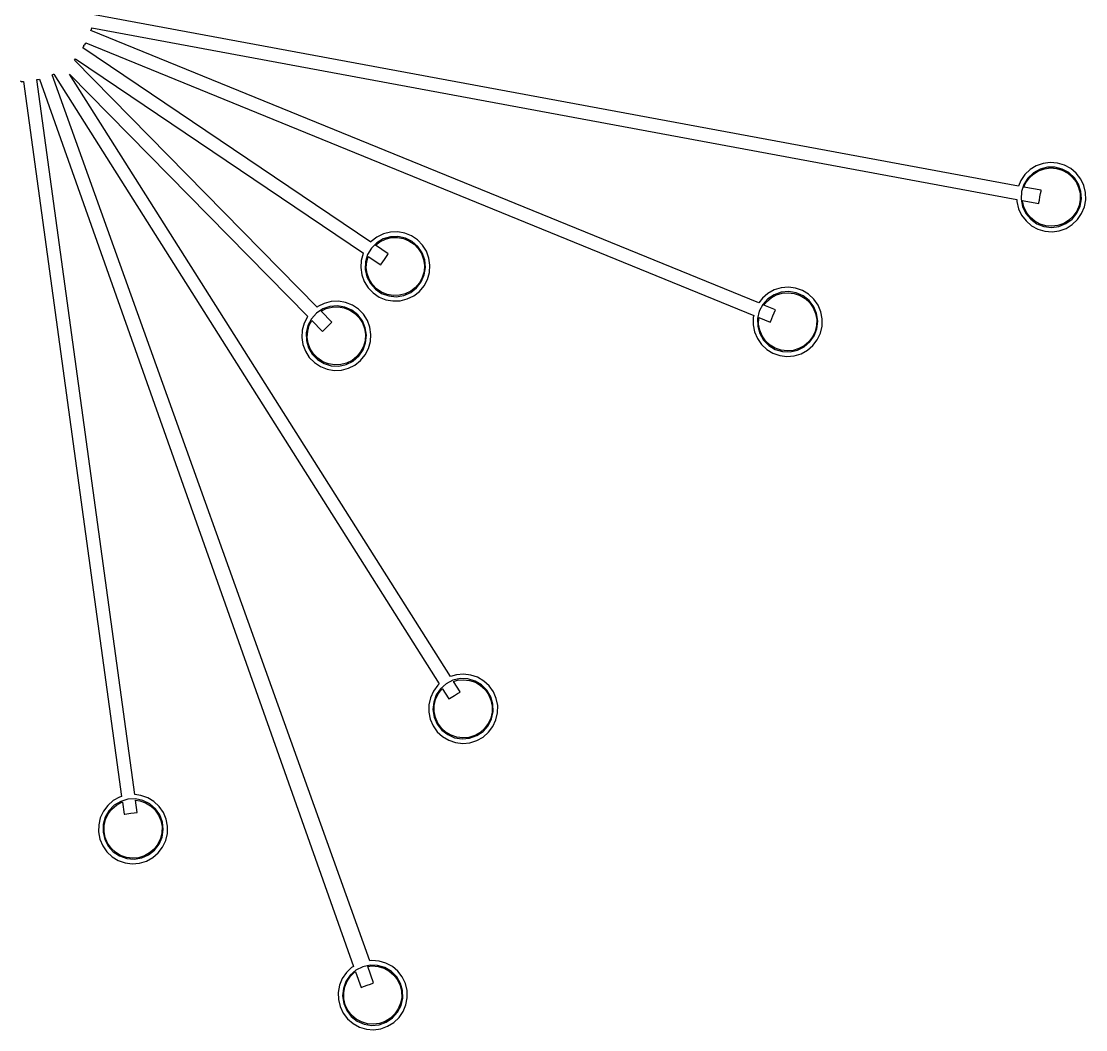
# Model space of a CAD drawing. Header units: millimetres. Extents: x 112 to 8820, y -2365 to 5002.
# Drawn here: x 585.4 to 1016, y -1901.8 to -1494.1 of the extents above; entities that cross this region are included whole.
import ezdxf

# ---------------------------------------------------------------- set-up
doc = ezdxf.new("R2010")
doc.units = ezdxf.units.MM

# ---------------------------------------------------------------- blocks, each defined once
blk = doc.blocks.new('2097-30_PL')
for p, q in [((40.446, -7.062), (3.069, -0.134)), ((2.923, -0.772), (2.926, -0.764)), ((29.939, -11.787), (2.923, -0.772)), ((2.926, -0.764), (2.932, -0.749)), ((2.932, -0.749), (2.949, -0.737)), ((2.949, -0.737), (2.952, -0.721)), ((2.952, -0.721), (2.961, -0.673)), ((2.961, -0.673), (2.963, -0.664)), ((2.963, -0.664), (40.378, -7.598)), ((2.698, -1.324), (2.716, -1.279)), ((2.716, -1.279), (2.719, -1.272)), ((2.719, -1.272), (29.74, -12.29)), ((2.6, -1.468), (2.632, -1.421)), ((14.247, -9.325), (2.6, -1.468)), ((2.632, -1.421), (2.641, -1.407)), ((2.634, -1.366), (2.692, -1.34)), ((2.641, -1.407), (2.634, -1.366)), ((2.692, -1.34), (2.698, -1.324)), ((2.264, -1.966), (2.265, -1.964)), ((12.078, -11.954), (2.264, -1.966)), ((2.265, -1.964), (2.298, -1.916)), ((2.298, -1.916), (13.947, -9.774)), ((1.359, -2.565), (1.372, -2.558)), ((14.205, -38.379), (1.359, -2.565)), ((1.372, -2.558), (1.389, -2.547)), ((1.389, -2.547), (1.411, -2.539)), ((1.411, -2.539), (1.424, -2.534)), ((1.424, -2.534), (17.019, -27.188)), ((17.473, -26.895), (2.062, -2.532)), ((2.062, -2.532), (11.694, -12.334)), ((0.076, -2.805), (0.127, -2.842)), ((0.127, -2.842), (0.143, -2.839)), ((0.143, -2.839), (0.192, -2.833)), ((0.192, -2.833), (0.2, -2.832)), ((0.2, -2.832), (4.168, -31.741)), ((0.735, -2.758), (0.743, -2.757)), ((4.702, -31.662), (0.735, -2.758)), ((0.743, -2.757), (0.758, -2.755)), ((0.758, -2.755), (0.777, -2.763)), ((0.777, -2.763), (0.793, -2.758)), ((0.793, -2.758), (0.848, -2.738)), ((0.848, -2.738), (13.55, -38.609)), ((40.917, -6.396), (40.704, -6.598)), ((41.166, -6.243), (40.917, -6.396)), ((41.319, -6.376), (41.052, -6.525)), ((41.052, -6.573), (41.262, -6.445)), ((41.442, -6.146), (41.166, -6.243)), ((41.262, -6.445), (41.494, -6.362)), ((41.615, -6.299), (41.319, -6.376)), ((41.733, -6.107), (41.442, -6.146)), ((41.494, -6.362), (41.738, -6.33)), ((41.921, -6.297), (41.615, -6.299)), ((42.024, -6.13), (41.733, -6.107)), ((41.738, -6.33), (41.984, -6.35)), ((42.217, -6.372), (41.921, -6.297)), ((41.984, -6.35), (42.22, -6.42)), ((42.305, -6.214), (42.024, -6.13)), ((42.486, -6.518), (42.217, -6.372)), ((42.22, -6.42), (42.436, -6.537)), ((42.563, -6.353), (42.305, -6.214)), ((42.785, -6.543), (42.563, -6.353)), ((40.538, -6.839), (40.446, -7.062)), ((40.704, -6.598), (40.538, -6.839)), ((40.83, -6.736), (40.667, -6.995)), ((40.734, -6.946), (40.874, -6.743)), ((41.052, -6.525), (40.83, -6.736)), ((40.874, -6.743), (41.052, -6.573)), ((42.436, -6.537), (42.623, -6.697)), ((42.71, -6.726), (42.486, -6.518)), ((42.623, -6.697), (42.773, -6.892)), ((42.875, -6.983), (42.71, -6.726)), ((42.963, -6.776), (42.785, -6.543)), ((43.09, -7.04), (42.963, -6.776)), ((40.574, -7.286), (40.557, -7.591)), ((40.667, -6.995), (40.574, -7.286)), ((40.669, -7.103), (40.734, -6.946)), ((41.364, -7.232), (40.669, -7.103)), ((41.34, -7.365), (41.358, -7.267)), ((41.358, -7.267), (41.364, -7.232)), ((42.773, -6.892), (42.879, -7.114)), ((42.971, -7.274), (42.875, -6.983)), ((42.879, -7.114), (42.937, -7.354)), ((42.992, -7.579), (42.971, -7.274)), ((43.158, -7.325), (43.09, -7.04)), ((40.378, -7.598), (40.381, -7.69)), ((40.381, -7.69), (40.449, -7.975)), ((40.557, -7.591), (40.615, -7.892)), ((40.602, -7.661), (40.601, -7.64)), ((40.601, -7.64), (41.266, -7.763)), ((40.659, -7.901), (40.602, -7.661)), ((41.266, -7.763), (41.272, -7.727)), ((41.272, -7.727), (41.29, -7.63)), ((41.29, -7.63), (41.315, -7.497)), ((41.315, -7.497), (41.34, -7.365)), ((42.943, -7.6), (42.898, -7.842)), ((42.936, -7.879), (42.992, -7.579)), ((42.937, -7.354), (42.943, -7.6)), ((43.112, -7.905), (43.166, -7.617)), ((43.166, -7.617), (43.158, -7.325)), ((40.449, -7.975), (40.575, -8.239)), ((40.615, -7.892), (40.747, -8.168)), ((40.765, -8.123), (40.659, -7.901)), ((40.747, -8.168), (40.943, -8.402)), ((40.915, -8.318), (40.765, -8.123)), ((42.614, -8.394), (42.808, -8.157)), ((42.804, -8.069), (42.665, -8.272)), ((42.898, -7.842), (42.804, -8.069)), ((42.808, -8.157), (42.936, -7.879)), ((42.834, -8.417), (43, -8.176)), ((43, -8.176), (43.112, -7.905)), ((40.575, -8.239), (40.753, -8.472)), ((40.753, -8.472), (40.976, -8.662)), ((41.102, -8.478), (40.915, -8.318)), ((40.943, -8.402), (41.192, -8.581)), ((41.319, -8.596), (41.102, -8.478)), ((41.192, -8.581), (41.477, -8.692)), ((41.555, -8.665), (41.319, -8.596)), ((42.276, -8.57), (42.044, -8.653)), ((42.084, -8.689), (42.367, -8.575)), ((42.486, -8.442), (42.276, -8.57)), ((42.367, -8.575), (42.614, -8.394)), ((42.665, -8.272), (42.486, -8.442)), ((42.622, -8.619), (42.834, -8.417)), ((14.76, -8.994), (14.497, -9.122)), ((15.044, -8.923), (14.76, -8.994)), ((15.337, -8.913), (15.044, -8.923)), ((15.625, -8.963), (15.337, -8.913)), ((15.897, -9.073), (15.625, -8.963)), ((40.976, -8.662), (41.233, -8.802)), ((41.233, -8.802), (41.514, -8.885)), ((41.477, -8.692), (41.78, -8.729)), ((41.514, -8.885), (41.806, -8.908)), ((41.8, -8.685), (41.555, -8.665)), ((41.78, -8.729), (42.084, -8.689)), ((42.044, -8.653), (41.8, -8.685)), ((41.806, -8.908), (42.096, -8.869)), ((42.096, -8.869), (42.372, -8.772)), ((42.372, -8.772), (42.622, -8.619)), ((14.266, -9.302), (14.247, -9.325)), ((14.497, -9.122), (14.266, -9.302)), ((14.485, -9.352), (14.27, -9.569)), ((14.435, -9.452), (14.615, -9.311)), ((14.951, -9.8), (14.435, -9.452)), ((14.748, -9.196), (14.485, -9.352)), ((14.615, -9.311), (14.836, -9.203)), ((15.041, -9.109), (14.748, -9.196)), ((14.836, -9.203), (15.075, -9.144)), ((15.347, -9.099), (15.041, -9.109)), ((15.075, -9.144), (15.321, -9.135)), ((15.321, -9.135), (15.321, -9.135)), ((15.321, -9.135), (15.564, -9.178)), ((15.646, -9.164), (15.347, -9.099)), ((15.564, -9.178), (15.792, -9.27)), ((15.919, -9.302), (15.646, -9.164)), ((15.792, -9.27), (15.996, -9.408)), ((16.14, -9.237), (15.897, -9.073)), ((16.149, -9.504), (15.919, -9.302)), ((15.996, -9.408), (16.167, -9.585)), ((16.343, -9.447), (16.14, -9.237)), ((16.498, -9.696), (16.343, -9.447)), ((13.941, -9.785), (13.86, -10.067)), ((13.947, -9.774), (13.941, -9.785)), ((14.115, -9.833), (14.031, -10.127)), ((14.08, -10.105), (14.138, -9.903)), ((14.27, -9.569), (14.115, -9.833)), ((14.138, -9.903), (14.649, -10.248)), ((14.8, -10.024), (14.931, -9.83)), ((14.931, -9.83), (14.951, -9.8)), ((16.322, -9.756), (16.149, -9.504)), ((16.167, -9.585), (16.298, -9.793)), ((16.298, -9.793), (16.382, -10.025)), ((16.426, -10.043), (16.322, -9.756)), ((16.598, -9.971), (16.498, -9.696)), ((13.86, -10.067), (13.84, -10.359)), ((14.031, -10.127), (14.022, -10.433)), ((14.062, -10.351), (14.08, -10.105)), ((14.649, -10.248), (14.669, -10.218)), ((14.669, -10.218), (14.8, -10.024)), ((16.382, -10.025), (16.416, -10.269)), ((16.416, -10.269), (16.399, -10.514)), ((16.456, -10.348), (16.426, -10.043)), ((16.639, -10.261), (16.598, -9.971)), ((16.619, -10.553), (16.639, -10.261)), ((13.84, -10.359), (13.88, -10.649)), ((13.88, -10.649), (13.98, -10.924)), ((14.022, -10.433), (14.09, -10.731)), ((14.097, -10.595), (14.062, -10.351)), ((14.09, -10.731), (14.23, -11.003)), ((14.181, -10.826), (14.097, -10.595)), ((16.331, -10.751), (16.216, -10.968)), ((16.289, -10.931), (16.41, -10.65)), ((16.399, -10.514), (16.331, -10.751)), ((16.41, -10.65), (16.456, -10.348)), ((16.538, -10.834), (16.619, -10.553)), ((13.98, -10.924), (14.136, -11.172)), ((14.136, -11.172), (14.339, -11.383)), ((14.311, -11.035), (14.181, -10.826)), ((14.23, -11.003), (14.433, -11.232)), ((14.482, -11.212), (14.311, -11.035)), ((15.861, -11.362), (16.102, -11.174)), ((16.057, -11.157), (15.863, -11.308)), ((16.216, -10.968), (16.057, -11.157)), ((16.102, -11.174), (16.289, -10.931)), ((16.212, -11.317), (16.4, -11.093)), ((16.4, -11.093), (16.538, -10.834)), ((30.847, -11.173), (30.567, -11.257)), ((31.139, -11.148), (30.847, -11.173)), ((31.429, -11.185), (31.139, -11.148)), ((31.706, -11.281), (31.429, -11.185)), ((14.339, -11.383), (14.582, -11.546)), ((14.433, -11.232), (14.686, -11.403)), ((14.686, -11.35), (14.482, -11.212)), ((14.582, -11.546), (14.853, -11.656)), ((14.915, -11.442), (14.686, -11.35)), ((14.686, -11.403), (14.975, -11.505)), ((15.157, -11.485), (14.915, -11.442)), ((14.975, -11.505), (15.279, -11.533)), ((15.403, -11.476), (15.157, -11.485)), ((15.279, -11.533), (15.581, -11.484)), ((15.642, -11.416), (15.403, -11.476)), ((15.581, -11.484), (15.861, -11.362)), ((15.863, -11.308), (15.642, -11.416)), ((15.718, -11.626), (15.981, -11.498)), ((15.981, -11.498), (16.212, -11.317)), ((30.088, -11.59), (29.939, -11.787)), ((30.31, -11.399), (30.088, -11.59)), ((30.307, -11.624), (30.103, -11.851)), ((30.251, -11.743), (30.437, -11.582)), ((30.562, -11.455), (30.307, -11.624)), ((30.567, -11.257), (30.31, -11.399)), ((30.437, -11.582), (30.653, -11.463)), ((30.851, -11.354), (30.562, -11.455)), ((30.653, -11.463), (30.889, -11.392)), ((31.156, -11.328), (30.851, -11.354)), ((30.889, -11.392), (31.134, -11.371)), ((31.134, -11.371), (31.378, -11.402)), ((31.457, -11.379), (31.156, -11.328)), ((31.378, -11.402), (31.611, -11.483)), ((31.737, -11.503), (31.457, -11.379)), ((31.611, -11.483), (31.821, -11.61)), ((31.956, -11.433), (31.706, -11.281)), ((31.977, -11.693), (31.737, -11.503)), ((31.821, -11.61), (32.001, -11.779)), ((32.17, -11.633), (31.956, -11.433)), ((12.306, -12.028), (12.052, -12.198)), ((12.102, -11.935), (12.078, -11.954)), ((12.364, -11.805), (12.102, -11.935)), ((12.237, -12.116), (12.442, -12.014)), ((12.595, -11.927), (12.306, -12.028)), ((12.647, -11.731), (12.364, -11.805)), ((12.442, -12.014), (12.68, -11.952)), ((12.9, -11.901), (12.595, -11.927)), ((12.94, -11.719), (12.647, -11.731)), ((12.68, -11.952), (12.926, -11.941)), ((13.201, -11.951), (12.9, -11.901)), ((12.926, -11.941), (13.169, -11.982)), ((13.228, -11.767), (12.94, -11.719)), ((13.169, -11.982), (13.169, -11.982)), ((13.169, -11.982), (13.398, -12.072)), ((13.481, -12.075), (13.201, -11.951)), ((13.501, -11.874), (13.228, -11.767)), ((13.745, -12.036), (13.501, -11.874)), ((13.95, -12.245), (13.745, -12.036)), ((14.853, -11.656), (15.142, -11.707)), ((15.142, -11.707), (15.434, -11.697)), ((15.434, -11.697), (15.718, -11.626)), ((30.103, -11.851), (29.961, -12.122)), ((30.151, -11.874), (30.251, -11.743)), ((30.612, -12.062), (30.151, -11.874)), ((32.162, -11.937), (31.977, -11.693)), ((32.001, -11.779), (32.142, -11.981)), ((32.142, -11.981), (32.237, -12.208)), ((32.28, -12.219), (32.162, -11.937)), ((32.337, -11.873), (32.17, -11.633)), ((32.45, -12.143), (32.337, -11.873)), ((11.686, -12.344), (11.551, -12.603)), ((11.694, -12.334), (11.686, -12.344)), ((11.847, -12.425), (11.706, -12.697)), ((12.052, -12.198), (11.847, -12.425)), ((12.673, -12.559), (12.237, -12.116)), ((13.398, -12.072), (13.603, -12.208)), ((13.721, -12.265), (13.481, -12.075)), ((13.603, -12.208), (13.776, -12.384)), ((13.906, -12.508), (13.721, -12.265)), ((13.776, -12.384), (13.908, -12.591)), ((14.108, -12.492), (13.95, -12.245)), ((13.95, -12.245), (13.95, -12.245)), ((29.72, -12.373), (29.714, -12.666)), ((29.74, -12.29), (29.72, -12.373)), ((29.961, -12.122), (29.891, -12.42)), ((29.891, -12.42), (29.898, -12.726)), ((29.936, -12.647), (29.941, -12.401)), ((29.941, -12.401), (29.948, -12.374)), ((29.948, -12.374), (30.408, -12.562)), ((30.422, -12.529), (30.51, -12.312)), ((30.51, -12.312), (30.561, -12.187)), ((30.561, -12.187), (30.598, -12.096)), ((30.598, -12.096), (30.612, -12.062)), ((32.237, -12.208), (32.283, -12.45)), ((32.283, -12.45), (32.278, -12.696)), ((32.325, -12.522), (32.28, -12.219)), ((32.505, -12.431), (32.45, -12.143)), ((32.499, -12.724), (32.505, -12.431)), ((11.473, -12.886), (11.455, -13.178)), ((11.551, -12.603), (11.473, -12.886)), ((11.706, -12.697), (11.637, -12.995)), ((11.693, -12.922), (11.758, -12.685)), ((11.758, -12.685), (11.856, -12.498)), ((11.856, -12.498), (12.288, -12.938)), ((12.288, -12.938), (12.314, -12.913)), ((12.314, -12.913), (12.481, -12.749)), ((12.481, -12.749), (12.577, -12.654)), ((12.577, -12.654), (12.648, -12.585)), ((12.648, -12.585), (12.673, -12.559)), ((14.025, -12.79), (13.906, -12.508)), ((13.908, -12.591), (13.994, -12.822)), ((13.994, -12.822), (14.031, -13.065)), ((14.071, -13.092), (14.025, -12.79)), ((14.21, -12.766), (14.108, -12.492)), ((14.253, -13.056), (14.21, -12.766)), ((29.714, -12.666), (29.769, -12.954)), ((29.898, -12.726), (29.98, -13.021)), ((29.982, -12.889), (29.936, -12.647)), ((30.078, -13.116), (29.982, -12.889)), ((30.408, -12.562), (30.422, -12.529)), ((32.187, -13.112), (32.293, -12.826)), ((32.278, -12.696), (32.222, -12.935)), ((32.293, -12.826), (32.325, -12.522)), ((32.433, -13.009), (32.499, -12.724)), ((11.455, -13.178), (11.498, -13.467)), ((11.637, -12.995), (11.644, -13.3)), ((11.644, -13.3), (11.727, -13.595)), ((11.678, -13.168), (11.693, -12.922)), ((11.714, -13.412), (11.678, -13.168)), ((14.016, -13.311), (13.95, -13.548)), ((14.031, -13.065), (14.016, -13.311)), ((14.039, -13.397), (14.071, -13.092)), ((14.236, -13.348), (14.253, -13.056)), ((29.769, -12.954), (29.883, -13.224)), ((29.883, -13.224), (30.05, -13.464)), ((29.98, -13.021), (30.133, -13.285)), ((30.218, -13.318), (30.078, -13.116)), ((30.133, -13.285), (30.347, -13.504)), ((30.398, -13.487), (30.218, -13.318)), ((32.117, -13.158), (31.968, -13.354)), ((32.012, -13.364), (32.187, -13.112)), ((32.222, -12.935), (32.117, -13.158)), ((32.131, -13.507), (32.308, -13.274)), ((32.308, -13.274), (32.433, -13.009)), ((11.498, -13.467), (11.601, -13.742)), ((11.601, -13.742), (11.758, -13.989)), ((11.8, -13.642), (11.714, -13.412)), ((11.727, -13.595), (11.88, -13.86)), ((11.932, -13.85), (11.8, -13.642)), ((13.836, -13.767), (13.68, -13.957)), ((13.759, -13.935), (13.933, -13.684)), ((13.95, -13.548), (13.836, -13.767)), ((13.933, -13.684), (14.039, -13.397)), ((14.022, -13.89), (14.157, -13.63)), ((14.157, -13.63), (14.236, -13.348)), ((30.05, -13.464), (30.263, -13.664)), ((30.263, -13.664), (30.514, -13.816)), ((30.347, -13.504), (30.609, -13.662)), ((30.609, -13.614), (30.398, -13.487)), ((30.841, -13.695), (30.609, -13.614)), ((30.609, -13.662), (30.902, -13.751)), ((31.085, -13.726), (30.841, -13.695)), ((30.902, -13.751), (31.207, -13.763)), ((31.331, -13.705), (31.085, -13.726)), ((31.207, -13.763), (31.507, -13.7)), ((31.566, -13.634), (31.331, -13.705)), ((31.507, -13.7), (31.781, -13.564)), ((31.782, -13.515), (31.566, -13.634)), ((31.653, -13.84), (31.909, -13.698)), ((31.781, -13.564), (32.012, -13.364)), ((31.968, -13.354), (31.782, -13.515)), ((31.909, -13.698), (32.131, -13.507)), ((11.758, -13.989), (11.963, -14.197)), ((11.88, -13.86), (12.094, -14.078)), ((12.105, -14.025), (11.932, -13.85)), ((11.963, -14.197), (12.207, -14.359)), ((12.094, -14.078), (12.356, -14.236)), ((12.31, -14.161), (12.105, -14.025)), ((12.539, -14.252), (12.31, -14.161)), ((13.254, -14.272), (13.528, -14.135)), ((13.487, -14.11), (13.267, -14.22)), ((13.68, -13.957), (13.487, -14.11)), ((13.528, -14.135), (13.759, -13.935)), ((13.607, -14.298), (13.836, -14.116)), ((13.836, -14.116), (14.022, -13.89)), ((30.514, -13.816), (30.79, -13.912)), ((30.79, -13.912), (31.081, -13.949)), ((31.081, -13.949), (31.373, -13.924)), ((31.373, -13.924), (31.653, -13.84)), ((12.207, -14.359), (12.48, -14.466)), ((12.356, -14.236), (12.649, -14.324)), ((12.48, -14.466), (12.769, -14.515)), ((12.782, -14.292), (12.539, -14.252)), ((12.649, -14.324), (12.955, -14.336)), ((12.769, -14.515), (13.061, -14.502)), ((13.028, -14.281), (12.782, -14.292)), ((12.955, -14.336), (13.254, -14.272)), ((13.267, -14.22), (13.028, -14.281)), ((13.061, -14.502), (13.345, -14.429)), ((13.345, -14.429), (13.607, -14.298)), ((17.57, -27.042), (17.297, -27.18)), ((17.71, -26.821), (17.473, -26.895)), ((17.868, -26.976), (17.57, -27.042)), ((17.596, -27.089), (17.753, -27.039)), ((17.862, -27.509), (17.596, -27.089)), ((18.001, -26.794), (17.71, -26.821)), ((17.753, -27.039), (17.998, -27.017)), ((18.174, -26.986), (17.868, -26.976)), ((17.998, -27.017), (18.243, -27.045)), ((18.292, -26.828), (18.001, -26.794)), ((18.467, -27.071), (18.174, -26.986)), ((18.243, -27.045), (18.476, -27.124)), ((18.569, -26.922), (18.292, -26.828)), ((18.731, -27.228), (18.467, -27.071)), ((18.476, -27.124), (18.688, -27.25)), ((18.821, -27.071), (18.569, -26.922)), ((19.036, -27.269), (18.821, -27.071)), ((16.78, -27.479), (16.658, -27.746)), ((16.955, -27.245), (16.78, -27.479)), ((17.067, -27.382), (16.895, -27.635)), ((17.019, -27.188), (16.955, -27.245)), ((16.972, -27.593), (17.119, -27.396)), ((17.297, -27.18), (17.067, -27.382)), ((17.119, -27.396), (17.139, -27.378)), ((17.139, -27.378), (17.405, -27.798)), ((17.748, -27.581), (17.831, -27.529)), ((17.831, -27.529), (17.862, -27.509)), ((18.688, -27.25), (18.869, -27.417)), ((18.947, -27.444), (18.731, -27.228)), ((18.869, -27.417), (19.011, -27.618)), ((19.102, -27.708), (18.947, -27.444)), ((19.206, -27.508), (19.036, -27.269)), ((19.322, -27.777), (19.206, -27.508)), ((16.658, -27.746), (16.593, -28.031)), ((16.791, -27.923), (16.762, -28.227)), ((16.895, -27.635), (16.791, -27.923)), ((16.815, -28.057), (16.869, -27.817)), ((16.869, -27.817), (16.972, -27.593)), ((17.405, -27.798), (17.436, -27.779)), ((17.436, -27.779), (17.634, -27.654)), ((17.634, -27.654), (17.748, -27.581)), ((19.011, -27.618), (19.109, -27.844)), ((19.187, -28.001), (19.102, -27.708)), ((19.109, -27.844), (19.157, -28.085)), ((19.379, -28.064), (19.322, -27.777)), ((16.593, -28.031), (16.59, -28.324)), ((16.59, -28.324), (16.647, -28.611)), ((16.762, -28.227), (16.809, -28.529)), ((16.812, -28.303), (16.815, -28.057)), ((16.86, -28.545), (16.812, -28.303)), ((19.154, -28.331), (19.1, -28.571)), ((19.129, -28.606), (19.196, -28.307)), ((19.157, -28.085), (19.154, -28.331)), ((19.196, -28.307), (19.187, -28.001)), ((19.311, -28.643), (19.376, -28.357)), ((19.376, -28.357), (19.379, -28.064)), ((16.647, -28.611), (16.763, -28.88)), ((16.809, -28.529), (16.93, -28.81)), ((16.958, -28.771), (16.86, -28.545)), ((16.93, -28.81), (17.117, -29.052)), ((17.1, -28.972), (16.958, -28.771)), ((18.997, -28.795), (18.85, -28.993)), ((18.989, -28.878), (19.129, -28.606)), ((19.1, -28.571), (18.997, -28.795)), ((19.189, -28.909), (19.311, -28.643)), ((16.763, -28.88), (16.932, -29.119)), ((16.932, -29.119), (17.148, -29.317)), ((17.281, -29.139), (17.1, -28.972)), ((17.117, -29.052), (17.359, -29.24)), ((17.493, -29.264), (17.281, -29.139)), ((17.359, -29.24), (17.639, -29.362)), ((17.726, -29.343), (17.493, -29.264)), ((18.451, -29.276), (18.216, -29.349)), ((18.246, -29.382), (18.534, -29.279)), ((18.665, -29.155), (18.451, -29.276)), ((18.451, -29.276), (18.451, -29.276)), ((18.534, -29.279), (18.787, -29.107)), ((18.85, -28.993), (18.665, -29.155)), ((18.787, -29.107), (18.989, -28.878)), ((18.794, -29.337), (19.014, -29.144)), ((19.014, -29.144), (19.189, -28.909)), ((17.148, -29.317), (17.4, -29.467)), ((17.4, -29.467), (17.677, -29.561)), ((17.639, -29.362), (17.941, -29.41)), ((17.677, -29.561), (17.968, -29.595)), ((17.97, -29.372), (17.726, -29.343)), ((17.941, -29.41), (18.246, -29.382)), ((17.968, -29.595), (18.259, -29.568)), ((18.216, -29.349), (17.97, -29.372)), ((18.259, -29.568), (18.539, -29.48)), ((18.539, -29.48), (18.794, -29.337)), ((4.086, -31.766), (3.829, -31.907)), ((4.168, -31.741), (4.086, -31.766)), ((4.424, -31.849), (4.131, -31.938)), ((4.729, -31.836), (4.424, -31.849)), ((4.948, -31.693), (4.702, -31.662)), ((5.028, -31.9), (4.729, -31.836)), ((5.225, -31.789), (4.948, -31.693)), ((5.475, -31.941), (5.225, -31.789)), ((3.608, -32.098), (3.431, -32.332)), ((3.829, -31.907), (3.608, -32.098)), ((3.621, -32.447), (3.77, -32.251)), ((3.869, -32.096), (3.655, -32.315)), ((3.77, -32.251), (3.957, -32.09)), ((4.131, -31.938), (3.869, -32.096)), ((3.957, -32.09), (4.172, -31.971)), ((4.172, -31.971), (4.199, -31.963)), ((4.199, -31.963), (4.266, -32.456)), ((4.801, -32.383), (4.734, -31.89)), ((4.734, -31.89), (4.898, -31.91)), ((4.898, -31.91), (5.13, -31.991)), ((5.302, -32.036), (5.028, -31.9)), ((5.13, -31.991), (5.341, -32.119)), ((5.534, -32.236), (5.302, -32.036)), ((5.341, -32.119), (5.52, -32.287)), ((5.689, -32.141), (5.475, -31.941)), ((5.52, -32.287), (5.661, -32.489)), ((5.709, -32.487), (5.534, -32.236)), ((5.856, -32.382), (5.689, -32.141)), ((3.306, -32.597), (3.239, -32.882)), ((3.431, -32.332), (3.306, -32.597)), ((3.503, -32.58), (3.42, -32.874)), ((3.461, -32.91), (3.517, -32.67)), ((3.655, -32.315), (3.503, -32.58)), ((3.517, -32.67), (3.621, -32.447)), ((4.266, -32.456), (4.302, -32.451)), ((4.302, -32.451), (4.534, -32.419)), ((4.534, -32.419), (4.668, -32.401)), ((4.668, -32.401), (4.766, -32.388)), ((4.766, -32.388), (4.801, -32.383)), ((5.661, -32.489), (5.756, -32.716)), ((5.815, -32.773), (5.709, -32.487)), ((5.756, -32.716), (5.802, -32.958)), ((5.97, -32.652), (5.856, -32.382)), ((6.025, -32.939), (5.97, -32.652)), ((3.239, -32.882), (3.233, -33.175)), ((3.42, -32.874), (3.414, -33.18)), ((3.455, -33.156), (3.461, -32.91)), ((5.802, -32.958), (5.797, -33.204)), ((5.803, -33.38), (5.847, -33.078)), ((5.847, -33.078), (5.815, -32.773)), ((6.019, -33.232), (6.025, -32.939)), ((3.233, -33.175), (3.288, -33.462)), ((3.288, -33.462), (3.402, -33.732)), ((3.414, -33.18), (3.484, -33.478)), ((3.502, -33.398), (3.455, -33.156)), ((3.484, -33.478), (3.626, -33.749)), ((3.597, -33.625), (3.502, -33.398)), ((5.741, -33.444), (5.636, -33.667)), ((5.684, -33.662), (5.803, -33.38)), ((5.797, -33.204), (5.741, -33.444)), ((5.827, -33.782), (5.952, -33.517)), ((5.952, -33.517), (6.019, -33.232)), ((3.402, -33.732), (3.569, -33.972)), ((3.569, -33.972), (3.782, -34.173)), ((3.738, -33.827), (3.597, -33.625)), ((3.626, -33.749), (3.83, -33.976)), ((3.917, -33.995), (3.738, -33.827)), ((3.83, -33.976), (4.085, -34.145)), ((4.128, -34.123), (3.917, -33.995)), ((5.26, -34.096), (5.5, -33.906)), ((5.488, -33.863), (5.301, -34.024)), ((5.636, -33.667), (5.488, -33.863)), ((5.5, -33.906), (5.684, -33.662)), ((5.65, -34.015), (5.827, -33.782)), ((3.782, -34.173), (4.033, -34.324)), ((4.033, -34.324), (4.309, -34.421)), ((4.085, -34.145), (4.374, -34.246)), ((4.36, -34.204), (4.128, -34.123)), ((4.309, -34.421), (4.6, -34.457)), ((4.605, -34.234), (4.36, -34.204)), ((4.374, -34.246), (4.679, -34.271)), ((4.6, -34.457), (4.892, -34.433)), ((4.85, -34.214), (4.605, -34.234)), ((4.679, -34.271), (4.981, -34.22)), ((5.086, -34.142), (4.85, -34.214)), ((4.892, -34.433), (5.172, -34.348)), ((4.981, -34.22), (5.26, -34.096)), ((5.301, -34.024), (5.086, -34.142)), ((5.172, -34.348), (5.429, -34.207)), ((5.429, -34.207), (5.65, -34.015)), ((13.472, -38.657), (13.259, -38.858)), ((13.55, -38.609), (13.472, -38.657)), ((13.919, -38.622), (13.645, -38.76)), ((14.217, -38.557), (13.919, -38.622)), ((14.125, -38.613), (14.293, -38.591)), ((14.361, -39.279), (14.125, -38.613)), ((14.288, -38.368), (14.205, -38.379)), ((14.523, -38.568), (14.217, -38.557)), ((14.58, -38.391), (14.288, -38.368)), ((14.293, -38.591), (14.539, -38.61)), ((14.816, -38.655), (14.523, -38.568)), ((14.539, -38.61), (14.775, -38.68)), ((14.86, -38.474), (14.58, -38.391)), ((14.775, -38.68), (14.991, -38.797)), ((15.079, -38.812), (14.816, -38.655)), ((15.118, -38.614), (14.86, -38.474)), ((15.34, -38.804), (15.118, -38.614)), ((13.093, -39.1), (12.981, -39.37)), ((13.259, -38.858), (13.093, -39.1)), ((13.415, -38.961), (13.242, -39.213)), ((13.289, -39.206), (13.429, -39.003)), ((13.645, -38.76), (13.415, -38.961)), ((13.429, -39.003), (13.607, -38.834)), ((13.607, -38.834), (13.626, -38.822)), ((13.626, -38.822), (13.851, -39.459)), ((14.991, -38.797), (15.179, -38.957)), ((15.294, -39.03), (15.079, -38.812)), ((15.179, -38.957), (15.328, -39.153)), ((15.448, -39.294), (15.294, -39.03)), ((15.328, -39.153), (15.434, -39.375)), ((15.518, -39.036), (15.34, -38.804)), ((15.645, -39.3), (15.518, -39.036)), ((12.981, -39.37), (12.928, -39.658)), ((13.136, -39.5), (13.106, -39.804)), ((13.242, -39.213), (13.136, -39.5)), ((13.15, -39.675), (13.195, -39.433)), ((13.195, -39.433), (13.289, -39.206)), ((13.851, -39.459), (13.885, -39.447)), ((13.885, -39.447), (14.106, -39.369)), ((14.106, -39.369), (14.233, -39.324)), ((14.233, -39.324), (14.326, -39.291)), ((14.326, -39.291), (14.361, -39.279)), ((15.434, -39.375), (15.492, -39.614)), ((15.532, -39.588), (15.448, -39.294)), ((15.54, -39.894), (15.532, -39.588)), ((15.713, -39.585), (15.645, -39.3)), ((15.721, -39.878), (15.713, -39.585)), ((12.928, -39.658), (12.936, -39.951)), ((12.936, -39.951), (13.004, -40.235)), ((13.106, -39.804), (13.152, -40.107)), ((13.157, -39.922), (13.15, -39.675)), ((13.214, -40.161), (13.157, -39.922)), ((15.498, -39.86), (15.453, -40.102)), ((15.472, -40.192), (15.54, -39.894)), ((15.492, -39.614), (15.498, -39.86)), ((15.667, -40.166), (15.721, -39.878)), ((13.004, -40.235), (13.13, -40.5)), ((13.152, -40.107), (13.272, -40.388)), ((13.32, -40.383), (13.214, -40.161)), ((13.272, -40.388), (13.459, -40.631)), ((13.47, -40.579), (13.32, -40.383)), ((15.128, -40.692), (15.331, -40.464)), ((15.359, -40.33), (15.22, -40.533)), ((15.331, -40.464), (15.472, -40.192)), ((15.453, -40.102), (15.359, -40.33)), ((15.389, -40.677), (15.555, -40.436)), ((15.555, -40.436), (15.667, -40.166)), ((13.13, -40.5), (13.308, -40.732)), ((13.308, -40.732), (13.531, -40.922)), ((13.459, -40.631), (13.699, -40.819)), ((13.657, -40.738), (13.47, -40.579)), ((13.874, -40.856), (13.657, -40.738)), ((13.699, -40.819), (13.979, -40.942)), ((14.11, -40.926), (13.874, -40.856)), ((14.586, -40.965), (14.874, -40.862)), ((14.831, -40.831), (14.599, -40.913)), ((15.041, -40.702), (14.831, -40.831)), ((14.874, -40.862), (15.128, -40.692)), ((14.927, -41.032), (15.177, -40.879)), ((15.22, -40.533), (15.041, -40.702)), ((15.177, -40.879), (15.389, -40.677)), ((13.531, -40.922), (13.788, -41.062)), ((13.788, -41.062), (14.069, -41.145)), ((13.979, -40.942), (14.281, -40.992)), ((14.069, -41.145), (14.361, -41.168)), ((14.355, -40.945), (14.11, -40.926)), ((14.281, -40.992), (14.586, -40.965)), ((14.599, -40.913), (14.355, -40.945)), ((14.361, -41.168), (14.651, -41.13)), ((14.651, -41.13), (14.927, -41.032))]:
    blk.add_line(p, q)

msp = doc.modelspace()

# ---------------------------------------------------------------- block references
at = {"color": 0, "xscale": 10, "yscale": 10, "zscale": 10}
msp.add_blockref('2097-30_PL', (584.34, -1490.13), dxfattribs=at)

doc.saveas('drawing.dxf')
